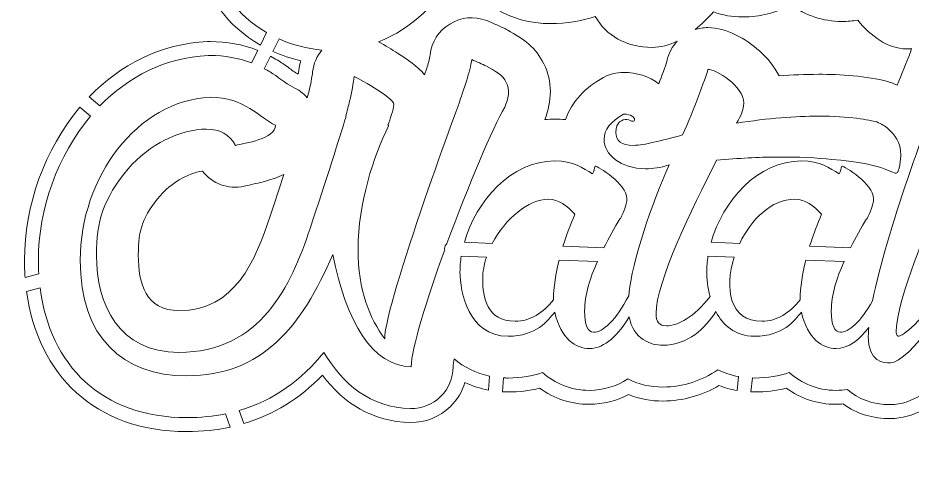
# Model space of a CAD drawing. Header units: centimetres. Extents: x -198 to 198, y -41 to 41.
# Drawn here: x 139.09 to 145.5, y -22.98 to -19.68 of the extents above; entities that cross this region are included whole.
import ezdxf

# ---------------------------------------------------------------- set-up
doc = ezdxf.new("R2010")
doc.units = ezdxf.units.CM
doc.header["$MEASUREMENT"] = 0
doc.layers.add('Camada 1', color=7, linetype='Continuous')

msp = doc.modelspace()

# ---------------------------------------------------------------- linework, layer by layer
at = {"layer": 'Camada 1', "color": 250, "lineweight": 20}
for points, knots in [([(143.3074, -10.80343), (142.40816, -10.80343), (141.67919, -11.5226), (141.67919, -12.40975), (141.67919, -12.40975), (141.67919, -12.55356), (141.69846, -12.69291), (141.73439, -12.82554), (141.73439, -12.82554), (141.00658, -13.06872), (140.38304, -13.50171), (139.80817, -14.14323), (139.80817, -14.14323), (139.46758, -14.5233), (139.19475, -14.95712), (139.00643, -15.43727), (139.00643, -15.43727), (138.58129, -16.52129), (138.79334, -17.45885), (138.63295, -18.71946), (138.63295, -18.71946), (138.4533, -20.13146), (137.73757, -21.66625), (136.89545, -22.81347), (136.89545, -22.81347), (136.57811, -23.24579), (136.21938, -23.64984), (135.8074, -24.02083), (135.8074, -24.02083), (135.8074, -24.02083), (135.93561, -25.18446), (135.93561, -25.18446), (135.93561, -25.18446), (135.93561, -25.18446), (141.66638, -25.18446), (141.66638, -25.18446), (141.66638, -25.18446), (141.66638, -26.0786), (142.40109, -26.80343), (143.3074, -26.80343), (143.3074, -26.80343), (144.21371, -26.80343), (144.94842, -26.0786), (144.94842, -25.18446), (144.94842, -25.18446), (144.94842, -25.18446), (150.67919, -25.18446), (150.67919, -25.18446), (150.67919, -25.18446), (150.67919, -25.18446), (150.8074, -24.02083), (150.8074, -24.02083), (150.8074, -24.02083), (150.39542, -23.64984), (150.03669, -23.24579), (149.71935, -22.81347), (149.71935, -22.81347), (148.87723, -21.66625), (148.1615, -20.13146), (147.98185, -18.71946), (147.98185, -18.71946), (147.82146, -17.45885), (148.03351, -16.52129), (147.60837, -15.43727), (147.60837, -15.43727), (147.42005, -14.95712), (147.14722, -14.5233), (146.80663, -14.14323), (146.80663, -14.14323), (146.23176, -13.50171), (145.60822, -13.06872), (144.88041, -12.82554), (144.88041, -12.82554), (144.91634, -12.69291), (144.93561, -12.55356), (144.93561, -12.40975), (144.93561, -12.40975), (144.93561, -11.5226), (144.20664, -10.80343), (143.3074, -10.80343)], [0, 0, 0, 0, 0.047619, 0.047619, 0.047619, 0.047619, 0.0952381, 0.0952381, 0.0952381, 0.0952381, 0.1428571, 0.1428571, 0.1428571, 0.1428571, 0.1904762, 0.1904762, 0.1904762, 0.1904762, 0.2380952, 0.2380952, 0.2380952, 0.2380952, 0.2857143, 0.2857143, 0.2857143, 0.2857143, 0.3333333, 0.3333333, 0.3333333, 0.3333333, 0.3809524, 0.3809524, 0.3809524, 0.3809524, 0.4285714, 0.4285714, 0.4285714, 0.4285714, 0.4761905, 0.4761905, 0.4761905, 0.4761905, 0.5238095, 0.5238095, 0.5238095, 0.5238095, 0.5714286, 0.5714286, 0.5714286, 0.5714286, 0.6190476, 0.6190476, 0.6190476, 0.6190476, 0.6666667, 0.6666667, 0.6666667, 0.6666667, 0.7142857, 0.7142857, 0.7142857, 0.7142857, 0.7619048, 0.7619048, 0.7619048, 0.7619048, 0.8095238, 0.8095238, 0.8095238, 0.8095238, 0.8571429, 0.8571429, 0.8571429, 0.8571429, 0.9047619, 0.9047619, 0.9047619, 0.9047619, 1, 1, 1, 1]), ([(140.50129, -19.20694), (140.50129, -19.45841), (140.66093, -19.66121), (140.87195, -19.78363), (140.87195, -19.78363), (140.87195, -19.78363), (140.82753, -19.87343), (140.82753, -19.87343), (140.82753, -19.87343), (140.59411, -19.73991), (140.4156, -19.51756), (140.40211, -19.24068), (140.40211, -19.24068), (140.30413, -19.11754), (140.23193, -18.97374), (140.18361, -18.82173), (140.18361, -18.82173), (140.18361, -18.82173), (140.27589, -18.78177), (140.27589, -18.78177), (140.27589, -18.78177), (140.3238, -18.93638), (140.39801, -19.08241), (140.5013, -19.20388), (140.5013, -19.20388), (140.5013, -19.20388), (140.50129, -19.20694), (140.50129, -19.20694)], [0, 0, 0, 0, 0.125, 0.125, 0.125, 0.125, 0.25, 0.25, 0.25, 0.25, 0.375, 0.375, 0.375, 0.375, 0.5, 0.5, 0.5, 0.5, 0.625, 0.625, 0.625, 0.625, 0.75, 0.75, 0.75, 0.75, 1, 1, 1, 1]), ([(142.246, -19.33644), (142.38006, -19.56356), (142.61143, -19.72007), (142.91122, -19.72007), (142.91122, -19.72007), (143.02303, -19.72007), (143.12999, -19.70197), (143.23084, -19.66826), (143.23084, -19.66826), (143.30848, -19.80545), (143.44817, -19.89057), (143.64117, -19.89057), (143.64117, -19.89057), (143.7016, -19.89057), (143.76067, -19.87417), (143.81747, -19.84644), (143.81747, -19.84644), (143.7835, -19.88373), (143.75876, -19.92957), (143.74695, -19.98028), (143.74695, -19.98028), (143.73015, -20.0343), (143.70919, -20.09313), (143.68642, -20.15227), (143.68642, -20.15227), (143.61683, -20.09881), (143.526, -20.06961), (143.4336, -20.06961), (143.4336, -20.06961), (143.38069, -20.06961), (143.33535, -20.08126), (143.289, -20.10676), (143.289, -20.10676), (143.16238, -20.17642), (143.0603, -20.27771), (143.01671, -20.40831), (143.01671, -20.40831), (142.99267, -20.40612), (142.9672, -20.40501), (142.93983, -20.40501), (142.93983, -20.40501), (142.91569, -20.40501), (142.8918, -20.40608), (142.86819, -20.40817), (142.86819, -20.40817), (142.91751, -20.27658), (142.92745, -20.13593), (142.86046, -20.00934), (142.86046, -20.00934), (142.80683, -19.88976), (142.71279, -19.83047), (142.60188, -19.76577), (142.60188, -19.76577), (142.59069, -19.75925), (142.58082, -19.75427), (142.56892, -19.74917), (142.56892, -19.74917), (142.52861, -19.73189), (142.49017, -19.71289), (142.44889, -19.69742), (142.44889, -19.69742), (142.35932, -19.66383), (142.26811, -19.67261), (142.18659, -19.72267), (142.18659, -19.72267), (142.10507, -19.77273), (142.05598, -19.8501), (142.04541, -19.94517), (142.04541, -19.94517), (142.04232, -19.97298), (142.02933, -20.01236), (142.02066, -20.04027), (142.02066, -20.04027), (142.02066, -20.04027), (142.005, -20.08725), (142.005, -20.08725), (142.005, -20.08725), (141.9531, -20.0248), (141.88216, -19.97546), (141.81189, -19.93137), (141.81189, -19.93137), (141.77135, -19.90593), (141.72401, -19.87571), (141.67442, -19.85061), (141.67442, -19.85061), (141.91851, -19.75672), (142.10126, -19.56402), (142.246, -19.33644)], [0, 0, 0, 0, 0.0434783, 0.0434783, 0.0434783, 0.0434783, 0.0869565, 0.0869565, 0.0869565, 0.0869565, 0.1304348, 0.1304348, 0.1304348, 0.1304348, 0.173913, 0.173913, 0.173913, 0.173913, 0.2173913, 0.2173913, 0.2173913, 0.2173913, 0.2608696, 0.2608696, 0.2608696, 0.2608696, 0.3043478, 0.3043478, 0.3043478, 0.3043478, 0.3478261, 0.3478261, 0.3478261, 0.3478261, 0.3913043, 0.3913043, 0.3913043, 0.3913043, 0.4347826, 0.4347826, 0.4347826, 0.4347826, 0.4782609, 0.4782609, 0.4782609, 0.4782609, 0.5217391, 0.5217391, 0.5217391, 0.5217391, 0.5652174, 0.5652174, 0.5652174, 0.5652174, 0.6086957, 0.6086957, 0.6086957, 0.6086957, 0.6521739, 0.6521739, 0.6521739, 0.6521739, 0.6956522, 0.6956522, 0.6956522, 0.6956522, 0.7391304, 0.7391304, 0.7391304, 0.7391304, 0.7826087, 0.7826087, 0.7826087, 0.7826087, 0.826087, 0.826087, 0.826087, 0.826087, 0.8695652, 0.8695652, 0.8695652, 0.8695652, 0.9130435, 0.9130435, 0.9130435, 0.9130435, 1, 1, 1, 1]), ([(144.28587, -19.67212), (144.41328, -19.67212), (144.53002, -19.64146), (144.63392, -19.58593), (144.63392, -19.58593), (144.7386, -19.66028), (144.86402, -19.70408), (144.99984, -19.70408), (144.99984, -19.70408), (145.04048, -19.70408), (145.07789, -19.70109), (145.11385, -19.69584), (145.11385, -19.69584), (145.20719, -19.80963), (145.33166, -19.90122), (145.46338, -19.90122), (145.46338, -19.90122), (145.47607, -19.90122), (145.48853, -19.90048), (145.5007, -19.89906), (145.5007, -19.89906), (145.5007, -19.89906), (145.49315, -19.92535), (145.49315, -19.92535), (145.49315, -19.92535), (145.46027, -20.00375), (145.42825, -20.08291), (145.39706, -20.16258), (145.39706, -20.16258), (145.39706, -20.16258), (145.36855, -20.14978), (145.36855, -20.14978), (145.36855, -20.14978), (145.35512, -20.14403), (145.34334, -20.13992), (145.32925, -20.13607), (145.32925, -20.13607), (145.17753, -20.09471), (144.98713, -20.08359), (144.8311, -20.08359), (144.8311, -20.08359), (144.7371, -20.08359), (144.6429, -20.0877), (144.54892, -20.09524), (144.54892, -20.09524), (144.51571, -20.02766), (144.46682, -19.96736), (144.40923, -19.91605), (144.40923, -19.91605), (144.31335, -19.83063), (144.17055, -19.74819), (144.03918, -19.74819), (144.03918, -19.74819), (144.00678, -19.74819), (143.97555, -19.75337), (143.94627, -19.76295), (143.94627, -19.76295), (143.99335, -19.72513), (144.03805, -19.68146), (144.07973, -19.63556), (144.07973, -19.63556), (144.14318, -19.65943), (144.2124, -19.67212), (144.28587, -19.67212)], [0, 0, 0, 0, 0.0588235, 0.0588235, 0.0588235, 0.0588235, 0.1176471, 0.1176471, 0.1176471, 0.1176471, 0.1764706, 0.1764706, 0.1764706, 0.1764706, 0.2352941, 0.2352941, 0.2352941, 0.2352941, 0.2941176, 0.2941176, 0.2941176, 0.2941176, 0.3529412, 0.3529412, 0.3529412, 0.3529412, 0.4117647, 0.4117647, 0.4117647, 0.4117647, 0.4705882, 0.4705882, 0.4705882, 0.4705882, 0.5294118, 0.5294118, 0.5294118, 0.5294118, 0.5882353, 0.5882353, 0.5882353, 0.5882353, 0.6470588, 0.6470588, 0.6470588, 0.6470588, 0.7058824, 0.7058824, 0.7058824, 0.7058824, 0.7647059, 0.7647059, 0.7647059, 0.7647059, 0.8235294, 0.8235294, 0.8235294, 0.8235294, 0.8823529, 0.8823529, 0.8823529, 0.8823529, 1, 1, 1, 1]), ([(145.77673, -20.0249), (145.78604, -19.99229), (145.79536, -19.95503), (145.80933, -19.92242), (145.80933, -19.92242), (145.82797, -19.86652), (145.8466, -19.80596), (145.8466, -19.76869), (145.8466, -19.76869), (145.86989, -19.76869), (146.11212, -19.87118), (146.11212, -19.99695), (146.11212, -19.99695), (146.11212, -20.05285), (146.08417, -20.11341), (146.06088, -20.16465), (146.06088, -20.16465), (145.92579, -20.45346), (145.39009, -21.60873), (145.39009, -21.92549), (145.39009, -21.92549), (145.39009, -21.93947), (145.39009, -21.96276), (145.40406, -21.96276), (145.40406, -21.96276), (145.43667, -21.96276), (145.5671, -21.87425), (145.76741, -21.55283), (145.76741, -21.55283), (145.7907, -21.52953), (145.80933, -21.51556), (145.81865, -21.51556), (145.81865, -21.51556), (145.82331, -21.52022), (145.82797, -21.52488), (145.82797, -21.53885), (145.82797, -21.53885), (145.82797, -21.65531), (145.48325, -22.15375), (145.34816, -22.15375), (145.34816, -22.15375), (145.30158, -22.15375), (145.18978, -22.15375), (145.18978, -21.96276), (145.18978, -21.96276), (145.18978, -21.94375), (145.19072, -21.92308), (145.19248, -21.90101), (145.19248, -21.90101), (145.12762, -21.98759), (145.04846, -22.05126), (144.95687, -22.05126), (144.95687, -22.05126), (144.8637, -22.05126), (144.7519, -21.98139), (144.70998, -21.7904), (144.70998, -21.7904), (144.65874, -21.85096), (144.57954, -21.96276), (144.37458, -21.96276), (144.37458, -21.96276), (144.23225, -21.96276), (144.14603, -21.88328), (144.0954, -21.7858), (144.0954, -21.7858), (144.01952, -21.90789), (143.89844, -22.02574), (143.7131, -22.02797), (143.7131, -22.02797), (143.63156, -22.02797), (143.50362, -21.98515), (143.47297, -21.82454), (143.47297, -21.82454), (143.40044, -21.94741), (143.30373, -22.05126), (143.18672, -22.05126), (143.18672, -22.05126), (143.09355, -22.05126), (142.98175, -21.98139), (142.93983, -21.7904), (142.93983, -21.7904), (142.88859, -21.85096), (142.80939, -21.96276), (142.60443, -21.96276), (142.60443, -21.96276), (142.32027, -21.96276), (142.25971, -21.64599), (142.25971, -21.50158), (142.25971, -21.50158), (142.25971, -21.46461), (142.26289, -21.42668), (142.26899, -21.38838), (142.26899, -21.38838), (142.26899, -21.38838), (142.44938, -21.39559), (142.44938, -21.39559), (142.44938, -21.39559), (142.43239, -21.44737), (142.42275, -21.50052), (142.42275, -21.55283), (142.42275, -21.55283), (142.42275, -21.68326), (142.4507, -21.85562), (142.65567, -21.85562), (142.65567, -21.85562), (142.76281, -21.85562), (142.85598, -21.79506), (142.93051, -21.70189), (142.93051, -21.70189), (142.93051, -21.60987), (142.94667, -21.51158), (142.97071, -21.41645), (142.97071, -21.41645), (142.97071, -21.41645), (143.24541, -21.42744), (143.24541, -21.42744), (143.24541, -21.42744), (143.19336, -21.54429), (143.15411, -21.66636), (143.15411, -21.78108), (143.15411, -21.78108), (143.15411, -21.88357), (143.1774, -21.93481), (143.21933, -21.93481), (143.21933, -21.93481), (143.28262, -21.93481), (143.37927, -21.84903), (143.47009, -21.67238), (143.47009, -21.67238), (143.49511, -21.40823), (143.63699, -21.02065), (143.75969, -20.73296), (143.75969, -20.73296), (143.69913, -20.75625), (143.64323, -20.76091), (143.59199, -20.76091), (143.59199, -20.76091), (143.41031, -20.76091), (143.29385, -20.65843), (143.29385, -20.55129), (143.29385, -20.55129), (143.29385, -20.48141), (143.34044, -20.42086), (143.4336, -20.36961), (143.4336, -20.36961), (143.4895, -20.36961), (143.5128, -20.39291), (143.5128, -20.40688), (143.5128, -20.40688), (143.5128, -20.4162), (143.50814, -20.42086), (143.49882, -20.42086), (143.49882, -20.42086), (143.48485, -20.42086), (143.48019, -20.40688), (143.4569, -20.40688), (143.4569, -20.40688), (143.42429, -20.40688), (143.3777, -20.42551), (143.3777, -20.50005), (143.3777, -20.50005), (143.3777, -20.56061), (143.41963, -20.59321), (143.50348, -20.59321), (143.50348, -20.59321), (143.59199, -20.59321), (143.68981, -20.56061), (143.85751, -20.51868), (143.85751, -20.51868), (143.93204, -20.35564), (144.04384, -20.04819), (144.03918, -20.04819), (144.03918, -20.04819), (144.09508, -20.04819), (144.29539, -20.16465), (144.29539, -20.29042), (144.29539, -20.29042), (144.29539, -20.34166), (144.27676, -20.37893), (144.24415, -20.43483), (144.24415, -20.43483), (144.47241, -20.39756), (144.66806, -20.38359), (144.8311, -20.38359), (144.8311, -20.38359), (145.0547, -20.38359), (145.1991, -20.41154), (145.25034, -20.42551), (145.25034, -20.42551), (145.28295, -20.43949), (145.3109, -20.45346), (145.33419, -20.47676), (145.33419, -20.47676), (145.37612, -20.51402), (145.4227, -20.56992), (145.4227, -20.66309), (145.4227, -20.66309), (145.4227, -20.67706), (145.41339, -20.79352), (145.39009, -20.79352), (145.39009, -20.79352), (145.35283, -20.79352), (145.28761, -20.71899), (144.92892, -20.6957), (144.92892, -20.6957), (144.82178, -20.68172), (144.69135, -20.67706), (144.52831, -20.67706), (144.52831, -20.67706), (144.40253, -20.67706), (144.26278, -20.68638), (144.09974, -20.70035), (144.09974, -20.70035), (143.92273, -21.04973), (143.66652, -21.57612), (143.66652, -21.79972), (143.66652, -21.79972), (143.66652, -21.86027), (143.68981, -21.88822), (143.74105, -21.88822), (143.74105, -21.88822), (143.82117, -21.88822), (143.94297, -21.82568), (144.05386, -21.67726), (144.05386, -21.67726), (144.03608, -21.61174), (144.02986, -21.54782), (144.02986, -21.50158), (144.02986, -21.50158), (144.02986, -21.46455), (144.03305, -21.42654), (144.03917, -21.38817), (144.03917, -21.38817), (144.03917, -21.38817), (144.22767, -21.39571), (144.22767, -21.39571), (144.22767, -21.39571), (144.15503, -21.62175), (144.19511, -21.85562), (144.42582, -21.85562), (144.42582, -21.85562), (144.53296, -21.85562), (144.62613, -21.79506), (144.70066, -21.70189), (144.70066, -21.70189), (144.70066, -21.60981), (144.71685, -21.51143), (144.74092, -21.41624), (144.74092, -21.41624), (144.74092, -21.41624), (145.01565, -21.42723), (145.01565, -21.42723), (145.01565, -21.42723), (144.96355, -21.54414), (144.92426, -21.66629), (144.92426, -21.78108), (144.92426, -21.78108), (144.92426, -21.88357), (144.94755, -21.93481), (144.98948, -21.93481), (144.98948, -21.93481), (145.04829, -21.93481), (145.13591, -21.86072), (145.22089, -21.70849), (145.22089, -21.70849), (145.31667, -21.22219), (145.6107, -20.41874), (145.77673, -20.0249)], [0, 0, 0, 0, 0.0147059, 0.0147059, 0.0147059, 0.0147059, 0.0294118, 0.0294118, 0.0294118, 0.0294118, 0.0441176, 0.0441176, 0.0441176, 0.0441176, 0.0588235, 0.0588235, 0.0588235, 0.0588235, 0.0735294, 0.0735294, 0.0735294, 0.0735294, 0.0882353, 0.0882353, 0.0882353, 0.0882353, 0.1029412, 0.1029412, 0.1029412, 0.1029412, 0.1176471, 0.1176471, 0.1176471, 0.1176471, 0.1323529, 0.1323529, 0.1323529, 0.1323529, 0.1470588, 0.1470588, 0.1470588, 0.1470588, 0.1617647, 0.1617647, 0.1617647, 0.1617647, 0.1764706, 0.1764706, 0.1764706, 0.1764706, 0.1911765, 0.1911765, 0.1911765, 0.1911765, 0.2058824, 0.2058824, 0.2058824, 0.2058824, 0.2205882, 0.2205882, 0.2205882, 0.2205882, 0.2352941, 0.2352941, 0.2352941, 0.2352941, 0.25, 0.25, 0.25, 0.25, 0.2647059, 0.2647059, 0.2647059, 0.2647059, 0.2794118, 0.2794118, 0.2794118, 0.2794118, 0.2941176, 0.2941176, 0.2941176, 0.2941176, 0.3088235, 0.3088235, 0.3088235, 0.3088235, 0.3235294, 0.3235294, 0.3235294, 0.3235294, 0.3382353, 0.3382353, 0.3382353, 0.3382353, 0.3529412, 0.3529412, 0.3529412, 0.3529412, 0.3676471, 0.3676471, 0.3676471, 0.3676471, 0.3823529, 0.3823529, 0.3823529, 0.3823529, 0.3970588, 0.3970588, 0.3970588, 0.3970588, 0.4117647, 0.4117647, 0.4117647, 0.4117647, 0.4264706, 0.4264706, 0.4264706, 0.4264706, 0.4411765, 0.4411765, 0.4411765, 0.4411765, 0.4558824, 0.4558824, 0.4558824, 0.4558824, 0.4705882, 0.4705882, 0.4705882, 0.4705882, 0.4852941, 0.4852941, 0.4852941, 0.4852941, 0.5, 0.5, 0.5, 0.5, 0.5147059, 0.5147059, 0.5147059, 0.5147059, 0.5294118, 0.5294118, 0.5294118, 0.5294118, 0.5441176, 0.5441176, 0.5441176, 0.5441176, 0.5588235, 0.5588235, 0.5588235, 0.5588235, 0.5735294, 0.5735294, 0.5735294, 0.5735294, 0.5882353, 0.5882353, 0.5882353, 0.5882353, 0.6029412, 0.6029412, 0.6029412, 0.6029412, 0.6176471, 0.6176471, 0.6176471, 0.6176471, 0.6323529, 0.6323529, 0.6323529, 0.6323529, 0.6470588, 0.6470588, 0.6470588, 0.6470588, 0.6617647, 0.6617647, 0.6617647, 0.6617647, 0.6764706, 0.6764706, 0.6764706, 0.6764706, 0.6911765, 0.6911765, 0.6911765, 0.6911765, 0.7058824, 0.7058824, 0.7058824, 0.7058824, 0.7205882, 0.7205882, 0.7205882, 0.7205882, 0.7352941, 0.7352941, 0.7352941, 0.7352941, 0.75, 0.75, 0.75, 0.75, 0.7647059, 0.7647059, 0.7647059, 0.7647059, 0.7794118, 0.7794118, 0.7794118, 0.7794118, 0.7941176, 0.7941176, 0.7941176, 0.7941176, 0.8088235, 0.8088235, 0.8088235, 0.8088235, 0.8235294, 0.8235294, 0.8235294, 0.8235294, 0.8382353, 0.8382353, 0.8382353, 0.8382353, 0.8529412, 0.8529412, 0.8529412, 0.8529412, 0.8676471, 0.8676471, 0.8676471, 0.8676471, 0.8823529, 0.8823529, 0.8823529, 0.8823529, 0.8970588, 0.8970588, 0.8970588, 0.8970588, 0.9117647, 0.9117647, 0.9117647, 0.9117647, 0.9264706, 0.9264706, 0.9264706, 0.9264706, 0.9411765, 0.9411765, 0.9411765, 0.9411765, 0.9558824, 0.9558824, 0.9558824, 0.9558824, 0.9705882, 0.9705882, 0.9705882, 0.9705882, 1, 1, 1, 1]), ([(140.44843, -19.8489), (140.44843, -19.8489), (140.46627, -19.8485), (140.46627, -19.8485), (140.46627, -19.8485), (140.58689, -19.8485), (140.70035, -19.86953), (140.80845, -19.91201), (140.80845, -19.91201), (140.80845, -19.91201), (140.76396, -20.00196), (140.76396, -20.00196), (140.76396, -20.00196), (140.66996, -19.96612), (140.57162, -19.9485), (140.46627, -19.9485), (140.46627, -19.9485), (140.46627, -19.9485), (140.45289, -19.9488), (140.45289, -19.9488), (140.45289, -19.9488), (140.14263, -19.96265), (139.87828, -20.10191), (139.67589, -20.30988), (139.67589, -20.30988), (139.67589, -20.30988), (139.59982, -20.24481), (139.59982, -20.24481), (139.59982, -20.24481), (139.81966, -20.01687), (140.10876, -19.86406), (140.44843, -19.8489)], [0, 0, 0, 0, 0.1111111, 0.1111111, 0.1111111, 0.1111111, 0.2222222, 0.2222222, 0.2222222, 0.2222222, 0.3333333, 0.3333333, 0.3333333, 0.3333333, 0.4444444, 0.4444444, 0.4444444, 0.4444444, 0.5555556, 0.5555556, 0.5555556, 0.5555556, 0.6666667, 0.6666667, 0.6666667, 0.6666667, 0.7777778, 0.7777778, 0.7777778, 0.7777778, 1, 1, 1, 1]), ([(140.96097, -19.82922), (141.05929, -19.87326), (141.16473, -19.90082), (141.26801, -19.90918), (141.26801, -19.90918), (141.23251, -19.95262), (141.20889, -20.0065), (141.20225, -20.06629), (141.20225, -20.06629), (141.19738, -20.11004), (141.18707, -20.15845), (141.1771, -20.20195), (141.1771, -20.20195), (141.1771, -20.20195), (141.16395, -20.25141), (141.16395, -20.25141), (141.16395, -20.25141), (141.13577, -20.21934), (141.10012, -20.19306), (141.05832, -20.17454), (141.05832, -20.17454), (141.01116, -20.1509), (140.94831, -20.09691), (140.89771, -20.0669), (140.89771, -20.0669), (140.8836, -20.05853), (140.86942, -20.05061), (140.85516, -20.04315), (140.85516, -20.04315), (140.85516, -20.04315), (140.8995, -19.9535), (140.8995, -19.9535), (140.8995, -19.9535), (140.91603, -19.9621), (140.93244, -19.97123), (140.94873, -19.98089), (140.94873, -19.98089), (140.97614, -19.99715), (141.00219, -20.01618), (141.02797, -20.03488), (141.02797, -20.03488), (141.04954, -20.05052), (141.07522, -20.07037), (141.09913, -20.08308), (141.09913, -20.08308), (141.09913, -20.08308), (141.10286, -20.05524), (141.10286, -20.05524), (141.10286, -20.05524), (141.10546, -20.03185), (141.11006, -20.00887), (141.11659, -19.98652), (141.11659, -19.98652), (141.04841, -19.97083), (140.98109, -19.94808), (140.91661, -19.91891), (140.91661, -19.91891), (140.91661, -19.91891), (140.96097, -19.82922), (140.96097, -19.82922)], [0, 0, 0, 0, 0.0625, 0.0625, 0.0625, 0.0625, 0.125, 0.125, 0.125, 0.125, 0.1875, 0.1875, 0.1875, 0.1875, 0.25, 0.25, 0.25, 0.25, 0.3125, 0.3125, 0.3125, 0.3125, 0.375, 0.375, 0.375, 0.375, 0.4375, 0.4375, 0.4375, 0.4375, 0.5, 0.5, 0.5, 0.5, 0.5625, 0.5625, 0.5625, 0.5625, 0.625, 0.625, 0.625, 0.625, 0.6875, 0.6875, 0.6875, 0.6875, 0.75, 0.75, 0.75, 0.75, 0.8125, 0.8125, 0.8125, 0.8125, 0.875, 0.875, 0.875, 0.875, 1, 1, 1, 1]), ([(141.50041, -20.09943), (141.50507, -20.09943), (141.78457, -20.2485), (141.78457, -20.29974), (141.78457, -20.29974), (141.78457, -20.33701), (141.75662, -20.40688), (141.74264, -20.44881), (141.74264, -20.44881), (141.7473, -20.44881), (141.7473, -20.44881), (141.7473, -20.45346), (141.7473, -20.45346), (141.64016, -20.6724), (141.52836, -21.00314), (141.52836, -21.33854), (141.52836, -21.33854), (141.52836, -21.63667), (141.61221, -21.83698), (141.71935, -21.98139), (141.71935, -21.98139), (141.71935, -21.71587), (142.29232, -20.1926), (142.27369, -20.22987), (142.27369, -20.22987), (142.27369, -20.22987), (142.3063, -20.13204), (142.3063, -20.13204), (142.3063, -20.13204), (142.32493, -20.07148), (142.33891, -20.02024), (142.34357, -19.97832), (142.34357, -19.97832), (142.38083, -19.99229), (142.4181, -20.01092), (142.45071, -20.0249), (142.45071, -20.0249), (142.50661, -20.05751), (142.57182, -20.09012), (142.59046, -20.14136), (142.59046, -20.14136), (142.62306, -20.1926), (142.60443, -20.26247), (142.58114, -20.31837), (142.58114, -20.31837), (142.49622, -20.46151), (142.31783, -20.88516), (142.16633, -21.29779), (142.16633, -21.29779), (142.15626, -21.30653), (142.14967, -21.31922), (142.1491, -21.33354), (142.1491, -21.33354), (142.14897, -21.3369), (142.14917, -21.34019), (142.14968, -21.34339), (142.14968, -21.34339), (142.01779, -21.70675), (141.91034, -22.05314), (141.91034, -22.1817), (141.91034, -22.1817), (141.63084, -22.17704), (141.44451, -21.86493), (141.34669, -21.37581), (141.34669, -21.37581), (141.12309, -21.89754), (140.83893, -22.24691), (140.29857, -22.24691), (140.29857, -22.24691), (139.83739, -22.24691), (139.5346, -21.97207), (139.5346, -21.41773), (139.5346, -21.41773), (139.5346, -20.82147), (139.94454, -20.27179), (140.46627, -20.2485), (140.46627, -20.2485), (140.71782, -20.2485), (140.8203, -20.39756), (140.93676, -20.44881), (140.93676, -20.44881), (140.93676, -20.54663), (140.71316, -20.57924), (140.64794, -20.59321), (140.64794, -20.59321), (140.60602, -20.51402), (140.53614, -20.47676), (140.43832, -20.47676), (140.43832, -20.47676), (140.25664, -20.47676), (140.02373, -20.58856), (139.87932, -20.76091), (139.87932, -20.76091), (139.69765, -20.97985), (139.65106, -21.13824), (139.65106, -21.38047), (139.65106, -21.38047), (139.65106, -21.73916), (139.8141, -22.07921), (140.24267, -22.07921), (140.24267, -22.07921), (140.82961, -22.07921), (141.04856, -21.59941), (141.18365, -21.18948), (141.18365, -21.18948), (141.29545, -20.85408), (141.40259, -20.51868), (141.43985, -20.39291), (141.43985, -20.39291), (141.43985, -20.39291), (141.43985, -20.38825), (141.43985, -20.38825), (141.43985, -20.38825), (141.44917, -20.34632), (141.45849, -20.30906), (141.4678, -20.27645), (141.4678, -20.27645), (141.48178, -20.21589), (141.49575, -20.14136), (141.50041, -20.09943)], [0, 0, 0, 0, 0.0322581, 0.0322581, 0.0322581, 0.0322581, 0.0645161, 0.0645161, 0.0645161, 0.0645161, 0.0967742, 0.0967742, 0.0967742, 0.0967742, 0.1290323, 0.1290323, 0.1290323, 0.1290323, 0.1612903, 0.1612903, 0.1612903, 0.1612903, 0.1935484, 0.1935484, 0.1935484, 0.1935484, 0.2258065, 0.2258065, 0.2258065, 0.2258065, 0.2580645, 0.2580645, 0.2580645, 0.2580645, 0.2903226, 0.2903226, 0.2903226, 0.2903226, 0.3225806, 0.3225806, 0.3225806, 0.3225806, 0.3548387, 0.3548387, 0.3548387, 0.3548387, 0.3870968, 0.3870968, 0.3870968, 0.3870968, 0.4193548, 0.4193548, 0.4193548, 0.4193548, 0.4516129, 0.4516129, 0.4516129, 0.4516129, 0.483871, 0.483871, 0.483871, 0.483871, 0.516129, 0.516129, 0.516129, 0.516129, 0.5483871, 0.5483871, 0.5483871, 0.5483871, 0.5806452, 0.5806452, 0.5806452, 0.5806452, 0.6129032, 0.6129032, 0.6129032, 0.6129032, 0.6451613, 0.6451613, 0.6451613, 0.6451613, 0.6774194, 0.6774194, 0.6774194, 0.6774194, 0.7096774, 0.7096774, 0.7096774, 0.7096774, 0.7419355, 0.7419355, 0.7419355, 0.7419355, 0.7741935, 0.7741935, 0.7741935, 0.7741935, 0.8064516, 0.8064516, 0.8064516, 0.8064516, 0.8387097, 0.8387097, 0.8387097, 0.8387097, 0.8709677, 0.8709677, 0.8709677, 0.8709677, 0.9032258, 0.9032258, 0.9032258, 0.9032258, 0.9354839, 0.9354839, 0.9354839, 0.9354839, 1, 1, 1, 1]), ([(139.5328, -20.31908), (139.5328, -20.31908), (139.60872, -20.38402), (139.60872, -20.38402), (139.60872, -20.38402), (139.3703, -20.66689), (139.2346, -21.04998), (139.2346, -21.41773), (139.2346, -21.41773), (139.2346, -21.45059), (139.23558, -21.48293), (139.23745, -21.51479), (139.23745, -21.51479), (139.23745, -21.51479), (139.13905, -21.54194), (139.13905, -21.54194), (139.13905, -21.54194), (139.13612, -21.50128), (139.1346, -21.45986), (139.1346, -21.41773), (139.1346, -21.41773), (139.1346, -21.02517), (139.27921, -20.61965), (139.5328, -20.31908)], [0, 0, 0, 0, 0.1428571, 0.1428571, 0.1428571, 0.1428571, 0.2857143, 0.2857143, 0.2857143, 0.2857143, 0.4285714, 0.4285714, 0.4285714, 0.4285714, 0.5714286, 0.5714286, 0.5714286, 0.5714286, 0.7142857, 0.7142857, 0.7142857, 0.7142857, 1, 1, 1, 1]), ([(143.22864, -20.74228), (143.24728, -20.74228), (143.4569, -20.86805), (143.4569, -20.97519), (143.4569, -20.97519), (143.4569, -21.02644), (143.43361, -21.06836), (143.41032, -21.1196), (143.41032, -21.1196), (143.41032, -21.1196), (143.40566, -21.1196), (143.40566, -21.1196), (143.40566, -21.1196), (143.37072, -21.18313), (143.33037, -21.25424), (143.29235, -21.32924), (143.29235, -21.32924), (143.29235, -21.32924), (142.99869, -21.31749), (142.99869, -21.31749), (142.99869, -21.31749), (143.02514, -21.23259), (143.05584, -21.15325), (143.08423, -21.08699), (143.08423, -21.08699), (143.02833, -21.02644), (142.96778, -20.97985), (142.89324, -20.97985), (142.89324, -20.97985), (142.75259, -20.97985), (142.58341, -21.12025), (142.4911, -21.29718), (142.4911, -21.29718), (142.4911, -21.29718), (142.29107, -21.28918), (142.29107, -21.28918), (142.29107, -21.28918), (142.3758, -20.99235), (142.62453, -20.70501), (142.93983, -20.70501), (142.93983, -20.70501), (143.07492, -20.70501), (143.14013, -20.75625), (143.21001, -20.79818), (143.21001, -20.79818), (143.22398, -20.77955), (143.22398, -20.75625), (143.22864, -20.74228)], [0, 0, 0, 0, 0.0769231, 0.0769231, 0.0769231, 0.0769231, 0.1538462, 0.1538462, 0.1538462, 0.1538462, 0.2307692, 0.2307692, 0.2307692, 0.2307692, 0.3076923, 0.3076923, 0.3076923, 0.3076923, 0.3846154, 0.3846154, 0.3846154, 0.3846154, 0.4615385, 0.4615385, 0.4615385, 0.4615385, 0.5384615, 0.5384615, 0.5384615, 0.5384615, 0.6153846, 0.6153846, 0.6153846, 0.6153846, 0.6923077, 0.6923077, 0.6923077, 0.6923077, 0.7692308, 0.7692308, 0.7692308, 0.7692308, 0.8461538, 0.8461538, 0.8461538, 0.8461538, 1, 1, 1, 1]), ([(144.99879, -20.74228), (145.01743, -20.74228), (145.22705, -20.86805), (145.22705, -20.97519), (145.22705, -20.97519), (145.22705, -21.02644), (145.20376, -21.06836), (145.18047, -21.1196), (145.18047, -21.1196), (145.18047, -21.1196), (145.17581, -21.1196), (145.17581, -21.1196), (145.17581, -21.1196), (145.1409, -21.18307), (145.1006, -21.25411), (145.06261, -21.32903), (145.06261, -21.32903), (145.06261, -21.32903), (144.7689, -21.31728), (144.7689, -21.31728), (144.7689, -21.31728), (144.79533, -21.23245), (144.82601, -21.15319), (144.85438, -21.08699), (144.85438, -21.08699), (144.79848, -21.02644), (144.73793, -20.97985), (144.66339, -20.97985), (144.66339, -20.97985), (144.49373, -20.97985), (144.34886, -21.12505), (144.26682, -21.2972), (144.26682, -21.2972), (144.26682, -21.2972), (144.06128, -21.28897), (144.06128, -21.28897), (144.06128, -21.28897), (144.14607, -20.99221), (144.39475, -20.70501), (144.70998, -20.70501), (144.70998, -20.70501), (144.84507, -20.70501), (144.91028, -20.75625), (144.98016, -20.79818), (144.98016, -20.79818), (144.99413, -20.77955), (144.99413, -20.75625), (144.99879, -20.74228)], [0, 0, 0, 0, 0.0769231, 0.0769231, 0.0769231, 0.0769231, 0.1538462, 0.1538462, 0.1538462, 0.1538462, 0.2307692, 0.2307692, 0.2307692, 0.2307692, 0.3076923, 0.3076923, 0.3076923, 0.3076923, 0.3846154, 0.3846154, 0.3846154, 0.3846154, 0.4615385, 0.4615385, 0.4615385, 0.4615385, 0.5384615, 0.5384615, 0.5384615, 0.5384615, 0.6153846, 0.6153846, 0.6153846, 0.6153846, 0.6923077, 0.6923077, 0.6923077, 0.6923077, 0.7692308, 0.7692308, 0.7692308, 0.7692308, 0.8461538, 0.8461538, 0.8461538, 0.8461538, 1, 1, 1, 1]), ([(140.99595, -20.80223), (140.96368, -20.90019), (140.93108, -20.9979), (140.89887, -21.09515), (140.89887, -21.09515), (140.79008, -21.42355), (140.64685, -21.77921), (140.24267, -21.77921), (140.24267, -21.77921), (140.00554, -21.77921), (139.95106, -21.58741), (139.95106, -21.38047), (139.95106, -21.38047), (139.95106, -21.18954), (139.98577, -21.10179), (140.10979, -20.95296), (140.10979, -20.95296), (140.17499, -20.87472), (140.30447, -20.79097), (140.41164, -20.77838), (140.41164, -20.77838), (140.48142, -20.86863), (140.59529, -20.91129), (140.71077, -20.88656), (140.71077, -20.88656), (140.8065, -20.86605), (140.90773, -20.84376), (140.99595, -20.80223)], [0, 0, 0, 0, 0.125, 0.125, 0.125, 0.125, 0.25, 0.25, 0.25, 0.25, 0.375, 0.375, 0.375, 0.375, 0.5, 0.5, 0.5, 0.5, 0.625, 0.625, 0.625, 0.625, 0.75, 0.75, 0.75, 0.75, 1, 1, 1, 1]), ([(139.14945, -21.64281), (139.14945, -21.64281), (139.24676, -21.61596), (139.24676, -21.61596), (139.24676, -21.61596), (139.31678, -22.17221), (139.6884, -22.54691), (140.29857, -22.54691), (140.29857, -22.54691), (140.39754, -22.54691), (140.48992, -22.53767), (140.57634, -22.52017), (140.57634, -22.52017), (140.57634, -22.52017), (140.61136, -22.61507), (140.61136, -22.61507), (140.61136, -22.61507), (140.51248, -22.63628), (140.40827, -22.64691), (140.29857, -22.64691), (140.29857, -22.64691), (139.64024, -22.64691), (139.23047, -22.23898), (139.14945, -21.64281)], [0, 0, 0, 0, 0.1428571, 0.1428571, 0.1428571, 0.1428571, 0.2857143, 0.2857143, 0.2857143, 0.2857143, 0.4285714, 0.4285714, 0.4285714, 0.4285714, 0.5714286, 0.5714286, 0.5714286, 0.5714286, 0.7142857, 0.7142857, 0.7142857, 0.7142857, 1, 1, 1, 1]), ([(141.90534, -22.48166), (141.98882, -22.48305), (142.06117, -22.45414), (142.1207, -22.39559), (142.1207, -22.39559), (142.18, -22.33727), (142.21011, -22.26575), (142.21034, -22.18267), (142.21034, -22.18267), (142.21099, -22.16654), (142.21371, -22.14691), (142.21782, -22.12527), (142.21782, -22.12527), (142.28852, -22.18527), (142.3735, -22.22895), (142.47245, -22.24954), (142.47245, -22.24954), (142.47245, -22.24954), (142.46473, -22.34992), (142.46473, -22.34992), (142.46473, -22.34992), (142.40565, -22.33874), (142.3488, -22.32023), (142.29498, -22.29416), (142.29498, -22.29416), (142.27649, -22.35882), (142.24148, -22.41706), (142.19082, -22.46689), (142.19082, -22.46689), (142.11229, -22.54412), (142.0138, -22.58348), (141.90367, -22.58165), (141.90367, -22.58165), (141.63274, -22.57713), (141.42512, -22.44471), (141.27192, -22.24243), (141.27192, -22.24243), (141.10904, -22.41094), (140.92203, -22.52702), (140.70879, -22.59025), (140.70879, -22.59025), (140.70879, -22.59025), (140.67408, -22.4962), (140.67408, -22.4962), (140.67408, -22.4962), (140.92517, -22.42328), (141.12231, -22.27568), (141.28284, -22.07975), (141.28284, -22.07975), (141.41819, -22.30582), (141.61622, -22.47684), (141.90534, -22.48166)], [0, 0, 0, 0, 0.0714286, 0.0714286, 0.0714286, 0.0714286, 0.1428571, 0.1428571, 0.1428571, 0.1428571, 0.2142857, 0.2142857, 0.2142857, 0.2142857, 0.2857143, 0.2857143, 0.2857143, 0.2857143, 0.3571429, 0.3571429, 0.3571429, 0.3571429, 0.4285714, 0.4285714, 0.4285714, 0.4285714, 0.5, 0.5, 0.5, 0.5, 0.5714286, 0.5714286, 0.5714286, 0.5714286, 0.6428571, 0.6428571, 0.6428571, 0.6428571, 0.7142857, 0.7142857, 0.7142857, 0.7142857, 0.7857143, 0.7857143, 0.7857143, 0.7857143, 0.8571429, 0.8571429, 0.8571429, 0.8571429, 1, 1, 1, 1]), ([(143.46356, -22.2696), (143.53858, -22.30785), (143.6241, -22.32872), (143.71561, -22.32796), (143.71561, -22.32796), (143.86473, -22.32671), (143.99667, -22.28126), (144.10881, -22.20376), (144.10881, -22.20376), (144.15547, -22.22631), (144.2056, -22.24274), (144.25871, -22.25245), (144.25871, -22.25245), (144.25871, -22.25245), (144.24818, -22.35213), (144.24818, -22.35213), (144.24818, -22.35213), (144.20382, -22.3445), (144.1603, -22.33271), (144.11807, -22.31658), (144.11807, -22.31658), (143.99615, -22.38905), (143.86022, -22.42676), (143.71645, -22.42796), (143.71645, -22.42796), (143.63135, -22.42867), (143.54737, -22.41334), (143.46887, -22.38177), (143.46887, -22.38177), (143.38158, -22.42716), (143.28689, -22.45126), (143.18672, -22.45126), (143.18672, -22.45126), (143.05559, -22.45126), (142.9341, -22.41104), (142.83083, -22.33477), (142.83083, -22.33477), (142.75715, -22.35471), (142.68122, -22.36276), (142.60443, -22.36276), (142.60443, -22.36276), (142.59091, -22.36276), (142.57747, -22.36242), (142.56411, -22.36173), (142.56411, -22.36173), (142.56411, -22.36173), (142.57178, -22.26198), (142.57178, -22.26198), (142.57178, -22.26198), (142.58252, -22.26249), (142.59341, -22.26276), (142.60443, -22.26276), (142.60443, -22.26276), (142.69857, -22.26276), (142.77949, -22.24955), (142.85209, -22.22332), (142.85209, -22.22332), (142.94056, -22.30219), (143.05327, -22.35126), (143.18672, -22.35126), (143.18672, -22.35126), (143.2909, -22.35126), (143.383, -22.32036), (143.46356, -22.2696)], [0, 0, 0, 0, 0.0588235, 0.0588235, 0.0588235, 0.0588235, 0.1176471, 0.1176471, 0.1176471, 0.1176471, 0.1764706, 0.1764706, 0.1764706, 0.1764706, 0.2352941, 0.2352941, 0.2352941, 0.2352941, 0.2941176, 0.2941176, 0.2941176, 0.2941176, 0.3529412, 0.3529412, 0.3529412, 0.3529412, 0.4117647, 0.4117647, 0.4117647, 0.4117647, 0.4705882, 0.4705882, 0.4705882, 0.4705882, 0.5294118, 0.5294118, 0.5294118, 0.5294118, 0.5882353, 0.5882353, 0.5882353, 0.5882353, 0.6470588, 0.6470588, 0.6470588, 0.6470588, 0.7058824, 0.7058824, 0.7058824, 0.7058824, 0.7647059, 0.7647059, 0.7647059, 0.7647059, 0.8235294, 0.8235294, 0.8235294, 0.8235294, 0.8823529, 0.8823529, 0.8823529, 0.8823529, 1, 1, 1, 1]), ([(144.37458, -22.26276), (144.46872, -22.26276), (144.54964, -22.24955), (144.62224, -22.22332), (144.62224, -22.22332), (144.71071, -22.30219), (144.82342, -22.35126), (144.95687, -22.35126), (144.95687, -22.35126), (144.98524, -22.35126), (145.01281, -22.34893), (145.03957, -22.34448), (145.03957, -22.34448), (145.11602, -22.41361), (145.22014, -22.45375), (145.34816, -22.45375), (145.34816, -22.45375), (145.50469, -22.45375), (145.64255, -22.34629), (145.75337, -22.22467), (145.75337, -22.22467), (145.79011, -22.24637), (145.83135, -22.26235), (145.87594, -22.2716), (145.87594, -22.2716), (145.92096, -22.28093), (145.9605, -22.28186), (146.00579, -22.28139), (146.00579, -22.28139), (146.06353, -22.28139), (146.11747, -22.26584), (146.16335, -22.23752), (146.16335, -22.23752), (146.16335, -22.23752), (146.22662, -22.31559), (146.22662, -22.31559), (146.22662, -22.31559), (146.16314, -22.35767), (146.0873, -22.38116), (146.00607, -22.38139), (146.00607, -22.38139), (145.95433, -22.38153), (145.90664, -22.38009), (145.85564, -22.36952), (145.85564, -22.36952), (145.82825, -22.36384), (145.80138, -22.35599), (145.77536, -22.34596), (145.77536, -22.34596), (145.65909, -22.45982), (145.51556, -22.55375), (145.34816, -22.55375), (145.34816, -22.55375), (145.22537, -22.55375), (145.10715, -22.52161), (145.00946, -22.44899), (145.00946, -22.44899), (144.99198, -22.45051), (144.97443, -22.45126), (144.95687, -22.45126), (144.95687, -22.45126), (144.82574, -22.45126), (144.70425, -22.41104), (144.60098, -22.33477), (144.60098, -22.33477), (144.5273, -22.35471), (144.45137, -22.36276), (144.37458, -22.36276), (144.37458, -22.36276), (144.37458, -22.36276), (144.34766, -22.36229), (144.34766, -22.36229), (144.34766, -22.36229), (144.34766, -22.36229), (144.3582, -22.26256), (144.3582, -22.26256), (144.3582, -22.26256), (144.3582, -22.26256), (144.37458, -22.26276), (144.37458, -22.26276)], [0, 0, 0, 0, 0.047619, 0.047619, 0.047619, 0.047619, 0.0952381, 0.0952381, 0.0952381, 0.0952381, 0.1428571, 0.1428571, 0.1428571, 0.1428571, 0.1904762, 0.1904762, 0.1904762, 0.1904762, 0.2380952, 0.2380952, 0.2380952, 0.2380952, 0.2857143, 0.2857143, 0.2857143, 0.2857143, 0.3333333, 0.3333333, 0.3333333, 0.3333333, 0.3809524, 0.3809524, 0.3809524, 0.3809524, 0.4285714, 0.4285714, 0.4285714, 0.4285714, 0.4761905, 0.4761905, 0.4761905, 0.4761905, 0.5238095, 0.5238095, 0.5238095, 0.5238095, 0.5714286, 0.5714286, 0.5714286, 0.5714286, 0.6190476, 0.6190476, 0.6190476, 0.6190476, 0.6666667, 0.6666667, 0.6666667, 0.6666667, 0.7142857, 0.7142857, 0.7142857, 0.7142857, 0.7619048, 0.7619048, 0.7619048, 0.7619048, 0.8095238, 0.8095238, 0.8095238, 0.8095238, 0.8571429, 0.8571429, 0.8571429, 0.8571429, 0.9047619, 0.9047619, 0.9047619, 0.9047619, 1, 1, 1, 1])]:
    msp.add_open_spline(points, degree=3, knots=knots, dxfattribs=at)

doc.saveas('drawing.dxf')
